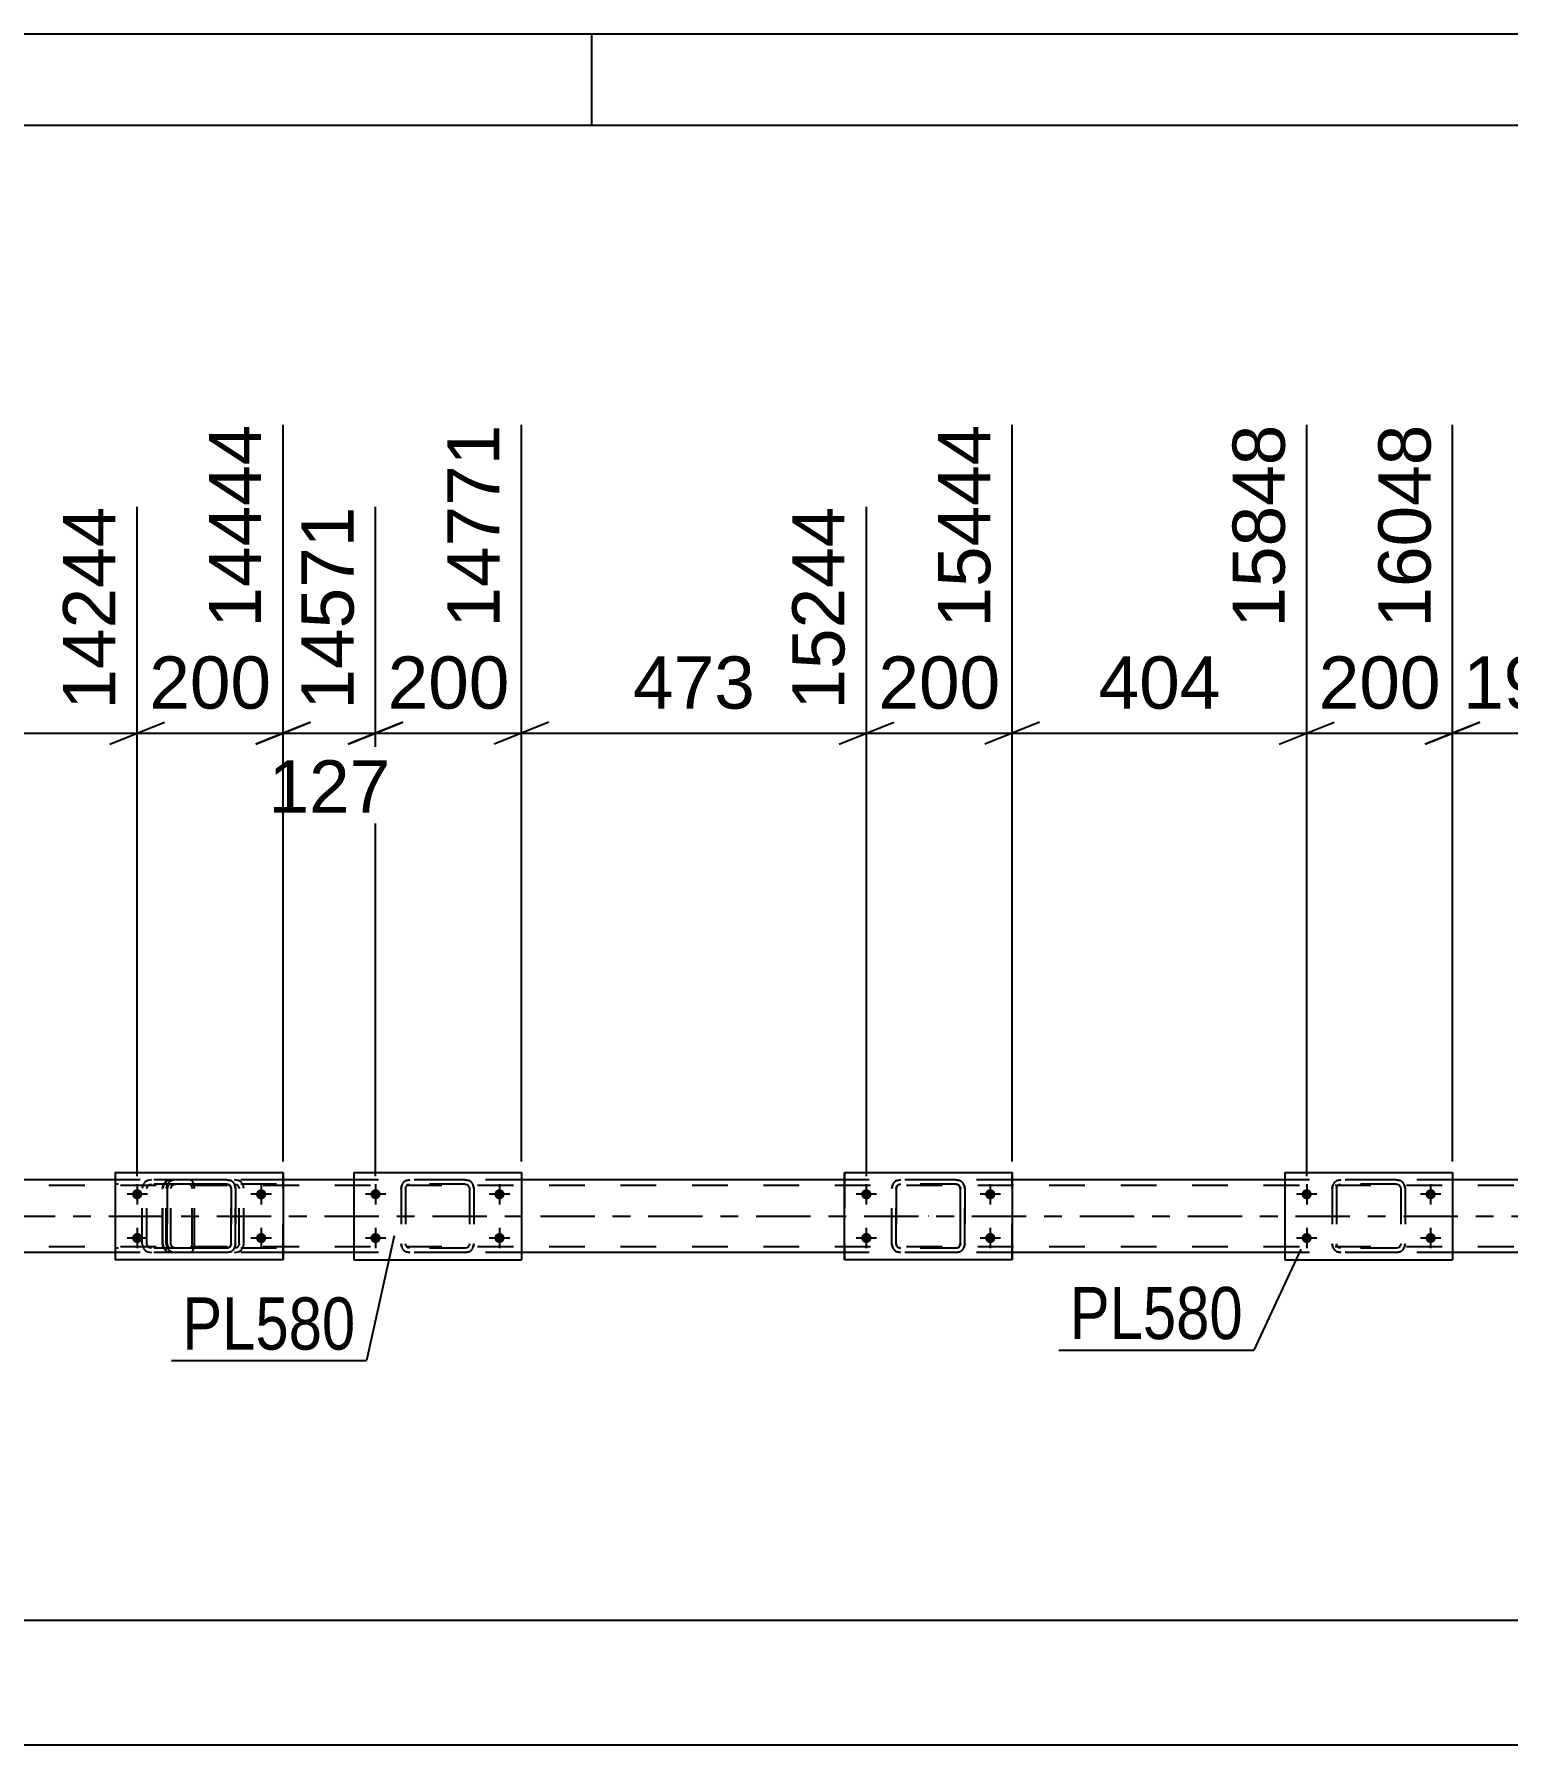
# Model space of a CAD drawing. Header units: millimetres. Extents: x -36 to 805, y -409 to 185.
# Drawn here: x 564.6 to 645.4, y 91.5 to 185.3 of the extents above; entities that cross this region are included whole.
import ezdxf

# ---------------------------------------------------------------- set-up
doc = ezdxf.new("R2010")
doc.units = ezdxf.units.MM
doc.linetypes.add('DXK_LINE_DOT2', pattern=[3.9198, 1.9599, -1.9599])
doc.linetypes.add('DXK_LINE_DOT3', pattern=[5.9187, 2.979, -0.9799, 0.9799, -0.9799])
doc.styles.add('Arial', font='ARIAL.TTF', dxfattribs={"height": 0.2})
doc.styles.add('Arial Narrow', font='ARIALN.TTF', dxfattribs={"height": 0.2})

# ---------------------------------------------------------------- blocks, each defined once
blk = doc.blocks.new('Unknown-203724355-1135')
at = {"color": 5, "linetype": 'Continuous'}
for p, q in [((805.141, 185.3), (-35.859, 185.3)), ((595.141, 180.3), (595.141, 185.3)), ((800.141, 180.3), (-30.859, 180.3))]:
    blk.add_line(p, q, dxfattribs=at)
blk = doc.blocks.new('Part-203724355-2548 - 2525')
at = {"color": 7, "linetype": 'DXK_LINE_DOT2'}
for p, q in [((611.602, 121.975), (611.638, 122.159)), ((611.643, 122.159), (611.606, 121.975)), ((611.86, 122.067), (611.842, 121.975)), ((611.846, 121.975), (611.864, 122.067)), ((611.912, 122.145), (611.86, 122.067)), ((611.864, 122.067), (611.916, 122.145)), ((611.898, 122.418), (612.082, 122.455)), ((611.898, 122.418), (611.903, 122.418)), ((612.086, 122.455), (611.903, 122.418)), ((611.99, 122.197), (611.912, 122.145)), ((611.916, 122.145), (611.994, 122.197)), ((612.082, 122.215), (611.99, 122.197)), ((611.994, 122.197), (612.086, 122.215)), ((615.126, 122.455), (612.082, 122.455)), ((615.126, 122.215), (612.082, 122.215)), ((615.122, 122.455), (615.305, 122.418)), ((615.213, 122.197), (615.122, 122.215)), ((615.31, 122.418), (615.126, 122.455)), ((615.126, 122.215), (615.218, 122.197)), ((615.213, 122.197), (615.218, 122.197)), ((615.291, 122.145), (615.213, 122.197)), ((615.218, 122.197), (615.296, 122.145)), ((615.343, 122.067), (615.291, 122.145)), ((615.296, 122.145), (615.348, 122.067)), ((615.362, 121.975), (615.343, 122.067)), ((615.348, 122.067), (615.366, 121.975)), ((615.565, 122.159), (615.602, 121.975)), ((615.606, 121.975), (615.57, 122.159)), ((611.602, 121.975), (611.606, 121.975)), ((611.602, 118.935), (611.602, 121.975)), ((611.606, 118.935), (611.606, 121.975)), ((611.846, 121.975), (611.842, 121.975)), ((611.842, 121.975), (611.842, 118.935)), ((611.846, 118.935), (611.846, 121.975)), ((615.366, 121.975), (615.362, 121.975)), ((615.362, 121.975), (615.362, 118.935)), ((615.366, 118.935), (615.366, 121.975)), ((615.606, 121.975), (615.602, 121.975)), ((615.602, 121.975), (615.602, 118.935)), ((615.606, 118.935), (615.606, 121.975)), ((611.606, 118.935), (611.602, 118.935)), ((611.638, 118.751), (611.602, 118.935)), ((611.606, 118.935), (611.643, 118.751)), ((611.842, 118.935), (611.846, 118.935)), ((611.842, 118.935), (611.86, 118.843)), ((611.864, 118.843), (611.846, 118.935)), ((611.86, 118.843), (611.912, 118.765)), ((611.916, 118.765), (611.864, 118.843)), ((611.898, 118.491), (611.903, 118.491)), ((612.082, 118.455), (611.898, 118.491)), ((611.903, 118.491), (612.086, 118.455)), ((611.912, 118.765), (611.99, 118.713)), ((611.994, 118.713), (611.916, 118.765)), ((611.99, 118.713), (612.082, 118.695)), ((612.086, 118.695), (611.994, 118.713)), ((615.126, 118.695), (612.082, 118.695)), ((615.126, 118.455), (612.082, 118.455)), ((615.122, 118.695), (615.213, 118.713)), ((615.305, 118.491), (615.122, 118.455)), ((615.218, 118.713), (615.126, 118.695)), ((615.126, 118.455), (615.31, 118.491)), ((615.213, 118.713), (615.291, 118.765)), ((615.213, 118.713), (615.218, 118.713)), ((615.296, 118.765), (615.218, 118.713)), ((615.291, 118.765), (615.343, 118.843)), ((615.348, 118.843), (615.296, 118.765)), ((615.343, 118.843), (615.362, 118.935)), ((615.366, 118.935), (615.348, 118.843)), ((615.362, 118.935), (615.366, 118.935)), ((615.602, 118.935), (615.565, 118.751)), ((615.57, 118.751), (615.606, 118.935)), ((615.602, 118.935), (615.606, 118.935))]:
    blk.add_line(p, q, dxfattribs=at)
at = {"color": 7, "linetype": 'DXK_LINE_DOT3'}
blk.add_line((613.609, 120.455), (613.598, 120.455), dxfattribs=at)
at = {"color": 7, "linetype": 'DXK_LINE_DOT2'}
for centre, start, end in [((612.082, 121.975), 112.5, 157.5), ((612.086, 121.975), 112.5, 157.5), ((615.122, 121.975), 22.5, 67.5), ((615.126, 121.975), 22.5, 67.5), ((612.082, 118.935), 202.5, 247.5), ((612.086, 118.935), 202.5, 247.5), ((615.122, 118.935), 292.5, 337.5), ((615.126, 118.935), 292.5, 337.5)]:
    blk.add_arc(centre, 0.48, start, end, dxfattribs=at)
blk = doc.blocks.new('Part-203724355-2545 - 2525')
at = {"color": 7, "linetype": 'DXK_LINE_DOT2'}
for p, q in [((571.602, 121.975), (571.638, 122.159)), ((571.643, 122.159), (571.606, 121.975)), ((571.86, 122.067), (571.842, 121.975)), ((571.846, 121.975), (571.865, 122.067)), ((571.912, 122.145), (571.86, 122.067)), ((571.865, 122.067), (571.917, 122.145)), ((571.898, 122.418), (572.082, 122.455)), ((571.898, 122.418), (571.903, 122.418)), ((572.086, 122.455), (571.903, 122.418)), ((571.99, 122.197), (571.912, 122.145)), ((571.917, 122.145), (571.995, 122.197)), ((572.082, 122.215), (571.99, 122.197)), ((571.995, 122.197), (572.086, 122.215)), ((575.126, 122.455), (572.082, 122.455)), ((575.126, 122.215), (572.082, 122.215)), ((575.122, 122.455), (575.305, 122.418)), ((575.214, 122.197), (575.122, 122.215)), ((575.31, 122.418), (575.126, 122.455)), ((575.126, 122.215), (575.218, 122.197)), ((575.214, 122.197), (575.218, 122.197)), ((575.291, 122.145), (575.214, 122.197)), ((575.218, 122.197), (575.296, 122.145)), ((575.343, 122.067), (575.291, 122.145)), ((575.296, 122.145), (575.348, 122.067)), ((575.362, 121.975), (575.343, 122.067)), ((575.348, 122.067), (575.366, 121.975)), ((575.565, 122.159), (575.602, 121.975)), ((575.606, 121.975), (575.57, 122.159)), ((571.602, 121.975), (571.606, 121.975)), ((571.602, 118.935), (571.602, 121.975)), ((571.606, 118.935), (571.606, 121.975)), ((571.846, 121.975), (571.842, 121.975)), ((571.842, 121.975), (571.842, 118.935)), ((571.846, 118.935), (571.846, 121.975)), ((575.366, 121.975), (575.362, 121.975)), ((575.362, 121.975), (575.362, 118.935)), ((575.366, 118.935), (575.366, 121.975)), ((575.606, 121.975), (575.602, 121.975)), ((575.602, 121.975), (575.602, 118.935)), ((575.606, 118.935), (575.606, 121.975)), ((571.606, 118.935), (571.602, 118.935)), ((571.638, 118.751), (571.602, 118.935)), ((571.606, 118.935), (571.643, 118.751)), ((571.842, 118.935), (571.846, 118.935)), ((571.842, 118.935), (571.86, 118.843)), ((571.865, 118.843), (571.846, 118.935)), ((571.86, 118.843), (571.912, 118.765)), ((571.917, 118.765), (571.865, 118.843)), ((571.898, 118.491), (571.903, 118.491)), ((572.082, 118.455), (571.898, 118.491)), ((571.903, 118.491), (572.086, 118.455)), ((571.912, 118.765), (571.99, 118.713)), ((571.995, 118.713), (571.917, 118.765)), ((571.99, 118.713), (572.082, 118.695)), ((572.086, 118.695), (571.995, 118.713)), ((575.126, 118.695), (572.082, 118.695)), ((575.126, 118.455), (572.082, 118.455)), ((575.122, 118.695), (575.214, 118.713)), ((575.305, 118.491), (575.122, 118.455)), ((575.218, 118.713), (575.126, 118.695)), ((575.126, 118.455), (575.31, 118.491)), ((575.214, 118.713), (575.291, 118.765)), ((575.214, 118.713), (575.218, 118.713)), ((575.296, 118.765), (575.218, 118.713)), ((575.291, 118.765), (575.343, 118.843)), ((575.348, 118.843), (575.296, 118.765)), ((575.343, 118.843), (575.362, 118.935)), ((575.366, 118.935), (575.348, 118.843)), ((575.362, 118.935), (575.366, 118.935)), ((575.602, 118.935), (575.565, 118.751)), ((575.57, 118.751), (575.606, 118.935)), ((575.602, 118.935), (575.606, 118.935))]:
    blk.add_line(p, q, dxfattribs=at)
at = {"color": 7, "linetype": 'DXK_LINE_DOT3'}
blk.add_line((573.61, 120.455), (573.599, 120.455), dxfattribs=at)
at = {"color": 7, "linetype": 'DXK_LINE_DOT2'}
for centre, start, end in [((572.082, 121.975), 112.5, 157.5), ((572.086, 121.975), 112.5, 157.5), ((575.122, 121.975), 22.5, 67.5), ((575.126, 121.975), 22.5, 67.5), ((572.082, 118.935), 202.5, 247.5), ((572.086, 118.935), 202.5, 247.5), ((575.122, 118.935), 292.5, 337.5), ((575.126, 118.935), 292.5, 337.5)]:
    blk.add_arc(centre, 0.48, start, end, dxfattribs=at)
blk = doc.blocks.new('Part-203724355-2820 - 2525')
at = {"color": 7, "linetype": 'DXK_LINE_DOT2'}
for p, q in [((584.682, 121.975), (584.719, 122.159)), ((584.719, 122.159), (584.682, 121.975)), ((584.922, 121.975), (584.941, 122.067)), ((584.941, 122.067), (584.993, 122.145)), ((584.979, 122.418), (585.162, 122.455)), ((585.162, 122.455), (584.979, 122.418)), ((584.993, 122.145), (585.071, 122.197)), ((585.071, 122.197), (585.162, 122.215)), ((588.202, 122.455), (585.162, 122.455)), ((588.202, 122.215), (585.162, 122.215)), ((588.202, 122.455), (588.386, 122.418)), ((588.386, 122.418), (588.202, 122.455)), ((588.202, 122.215), (588.294, 122.197)), ((588.294, 122.197), (588.372, 122.145)), ((588.372, 122.145), (588.424, 122.067)), ((588.424, 122.067), (588.442, 121.975)), ((588.646, 122.159), (588.682, 121.975)), ((588.682, 121.975), (588.646, 122.159)), ((584.682, 121.975), (584.682, 118.935)), ((584.922, 121.975), (584.922, 118.935)), ((588.442, 121.975), (588.442, 118.935)), ((588.682, 121.975), (588.682, 118.935)), ((584.719, 118.751), (584.682, 118.935)), ((584.682, 118.935), (584.719, 118.751)), ((584.941, 118.843), (584.922, 118.935)), ((584.993, 118.765), (584.941, 118.843)), ((585.162, 118.455), (584.979, 118.491)), ((584.979, 118.491), (585.162, 118.455)), ((585.071, 118.713), (584.993, 118.765)), ((585.162, 118.695), (585.071, 118.713)), ((588.202, 118.695), (585.162, 118.695)), ((588.202, 118.455), (585.162, 118.455)), ((588.294, 118.713), (588.202, 118.695)), ((588.386, 118.491), (588.202, 118.455)), ((588.202, 118.455), (588.386, 118.491)), ((588.372, 118.765), (588.294, 118.713)), ((588.424, 118.843), (588.372, 118.765)), ((588.442, 118.935), (588.424, 118.843)), ((588.682, 118.935), (588.646, 118.751)), ((588.646, 118.751), (588.682, 118.935))]:
    blk.add_line(p, q, dxfattribs=at)
at = {"color": 7, "linetype": 'DXK_LINE_DOT3'}
blk.add_line((586.682, 120.455), (586.682, 120.455), dxfattribs=at)
at = {"color": 7, "linetype": 'DXK_LINE_DOT2'}
for centre, start, end in [((585.162, 121.975), 112.5, 157.5), ((585.162, 121.975), 112.5, 157.5), ((588.202, 121.975), 22.5, 67.5), ((588.202, 121.975), 22.5, 67.5), ((585.162, 118.935), 202.5, 247.5), ((585.162, 118.935), 202.5, 247.5), ((588.202, 118.935), 292.5, 337.5), ((588.202, 118.935), 292.5, 337.5)]:
    blk.add_arc(centre, 0.48, start, end, dxfattribs=at)
blk = doc.blocks.new('Part-203724355-2633 - 2525')
at = {"color": 7, "linetype": 'DXK_LINE_DOT2'}
for p, q in [((573.078, 122.455), (569.013, 122.455)), ((573.078, 122.215), (569.013, 122.215)), ((570.522, 122.159), (570.484, 121.975)), ((570.735, 121.975), (570.754, 122.067)), ((570.754, 122.067), (570.809, 122.145)), ((570.986, 122.455), (570.794, 122.418)), ((570.809, 122.145), (570.89, 122.197)), ((570.89, 122.197), (570.986, 122.215)), ((571.801, 122.215), (571.801, 122.455)), ((573.181, 122.418), (573.078, 122.455)), ((573.078, 122.215), (573.129, 122.197)), ((573.129, 122.197), (573.173, 122.145)), ((573.173, 122.145), (573.203, 122.067)), ((573.269, 122.314), (573.181, 122.418)), ((573.203, 122.067), (573.213, 121.975)), ((573.328, 122.159), (573.269, 122.314)), ((573.348, 121.975), (573.328, 122.159)), ((570.484, 118.935), (570.484, 121.975)), ((570.735, 118.935), (570.735, 121.975)), ((573.213, 118.935), (573.213, 121.975)), ((573.348, 118.935), (573.348, 121.975)), ((573.078, 118.695), (569.013, 118.695)), ((573.078, 118.455), (569.013, 118.455)), ((570.484, 118.935), (570.522, 118.751)), ((570.754, 118.843), (570.735, 118.935)), ((570.809, 118.765), (570.754, 118.843)), ((570.794, 118.491), (570.986, 118.455)), ((570.89, 118.713), (570.809, 118.765)), ((570.986, 118.695), (570.89, 118.713)), ((571.801, 118.455), (571.801, 118.695)), ((573.129, 118.713), (573.078, 118.695)), ((573.078, 118.455), (573.181, 118.491)), ((573.173, 118.765), (573.129, 118.713)), ((573.203, 118.843), (573.173, 118.765)), ((573.181, 118.491), (573.269, 118.595)), ((573.213, 118.935), (573.203, 118.843)), ((573.269, 118.595), (573.328, 118.751)), ((573.328, 118.751), (573.348, 118.935))]:
    blk.add_line(p, q, dxfattribs=at)
for centre, start, end in [((570.972, 121.96), 111.1941, 156.15059), ((570.972, 118.95), 203.84941, 248.8059)]:
    blk.add_arc(centre, 0.492, start, end, dxfattribs=at)
blk = doc.blocks.new('Part-203724355-2652 - 2525')
at = {"color": 7, "linetype": 'DXK_LINE_DOT2'}
for p, q in [((716.277, 122.135), (0.456, 122.135)), ((578.207, 122.455), (569.007, 122.455)), ((591.282, 122.455), (582.082, 122.455)), ((618.206, 122.455), (609.006, 122.455)), ((642.363, 122.455), (633.163, 122.455)), ((716.277, 118.775), (0.456, 118.775)), ((578.207, 118.455), (569.007, 118.455)), ((591.282, 118.455), (582.082, 118.455)), ((618.206, 118.455), (609.006, 118.455)), ((642.363, 118.455), (633.163, 118.455))]:
    blk.add_line(p, q, dxfattribs=at)
at = {"color": 2, "linetype": 'Continuous'}
for p, q in [((569.007, 122.455), (538.202, 122.455)), ((582.082, 122.455), (578.207, 122.455)), ((609.006, 122.455), (591.282, 122.455)), ((633.163, 122.455), (618.206, 122.455)), ((649.005, 122.455), (642.363, 122.455)), ((569.007, 118.455), (538.122, 118.455)), ((582.082, 118.455), (578.207, 118.455)), ((609.006, 118.455), (591.282, 118.455)), ((633.163, 118.455), (618.206, 118.455)), ((649.005, 118.455), (642.363, 118.455))]:
    blk.add_line(p, q, dxfattribs=at)
at = {"color": 7, "linetype": 'DXK_LINE_DOT3'}
blk.add_line((0.456, 120.455), (716.277, 120.455), dxfattribs=at)
blk = doc.blocks.new('Part-203724355-2739 - 2525')
at = {"color": 7, "linetype": 'DXK_LINE_DOT2'}
for p, q in [((571.84, 122.159), (571.801, 121.975)), ((572.057, 121.975), (572.076, 122.067)), ((572.076, 122.067), (572.132, 122.145)), ((572.312, 122.455), (572.117, 122.418)), ((572.132, 122.145), (572.214, 122.197)), ((572.214, 122.197), (572.312, 122.215)), ((577.851, 122.455), (572.312, 122.455)), ((577.851, 122.215), (572.312, 122.215)), ((575.743, 122.418), (575.547, 122.455)), ((575.547, 122.215), (575.645, 122.197)), ((575.645, 122.197), (575.728, 122.145)), ((575.728, 122.145), (575.783, 122.067)), ((575.783, 122.067), (575.803, 121.975)), ((576.058, 121.975), (576.019, 122.159)), ((571.801, 118.935), (571.801, 121.975)), ((572.057, 118.935), (572.057, 121.975)), ((575.803, 118.935), (575.803, 121.975)), ((576.058, 118.935), (576.058, 121.975)), ((571.801, 118.935), (571.84, 118.751)), ((572.076, 118.843), (572.057, 118.935)), ((572.132, 118.765), (572.076, 118.843)), ((572.117, 118.491), (572.312, 118.455)), ((572.214, 118.713), (572.132, 118.765)), ((572.312, 118.695), (572.214, 118.713)), ((577.851, 118.695), (572.312, 118.695)), ((577.851, 118.455), (572.312, 118.455)), ((575.645, 118.713), (575.547, 118.695)), ((575.547, 118.455), (575.743, 118.491)), ((575.728, 118.765), (575.645, 118.713)), ((575.783, 118.843), (575.728, 118.765)), ((575.803, 118.935), (575.783, 118.843)), ((576.019, 118.751), (576.058, 118.935))]:
    blk.add_line(p, q, dxfattribs=at)
for centre, start, end in [((572.293, 121.954), 110.75832, 155.68004), ((575.567, 121.954), 24.31996, 69.24168), ((572.293, 118.956), 204.31996, 249.24168), ((575.567, 118.956), 290.75832, 335.68004)]:
    blk.add_arc(centre, 0.496, start, end, dxfattribs=at)
blk = doc.blocks.new('Part-203724355-2825 - 2525')
at = {"color": 2, "linetype": 'Continuous'}
for p, q in [((582.082, 122.855), (582.082, 118.055)), ((582.082, 122.855), (591.282, 122.855)), ((591.282, 122.855), (591.282, 118.055)), ((582.082, 118.055), (591.282, 118.055))]:
    blk.add_line(p, q, dxfattribs=at)
blk = doc.blocks.new('Part-203724355-2826 - 2525')
at = {"color": 7, "linetype": 'DXK_LINE_DOT2'}
for p, q in [((635.763, 121.975), (635.799, 122.159)), ((635.799, 122.159), (635.763, 121.975)), ((636.003, 121.975), (636.021, 122.067)), ((636.021, 122.067), (636.073, 122.145)), ((636.059, 122.418), (636.243, 122.455)), ((636.243, 122.455), (636.059, 122.418)), ((636.073, 122.145), (636.151, 122.197)), ((636.151, 122.197), (636.243, 122.215)), ((639.283, 122.455), (636.243, 122.455)), ((639.283, 122.215), (636.243, 122.215)), ((639.283, 122.455), (639.467, 122.418)), ((639.467, 122.418), (639.283, 122.455)), ((639.283, 122.215), (639.375, 122.197)), ((639.375, 122.197), (639.453, 122.145)), ((639.453, 122.145), (639.505, 122.067)), ((639.505, 122.067), (639.523, 121.975)), ((639.726, 122.159), (639.763, 121.975)), ((639.763, 121.975), (639.726, 122.159)), ((635.763, 121.975), (635.763, 118.935)), ((636.003, 121.975), (636.003, 118.935)), ((639.523, 121.975), (639.523, 118.935)), ((639.763, 121.975), (639.763, 118.935)), ((635.799, 118.751), (635.763, 118.935)), ((635.763, 118.935), (635.799, 118.751)), ((636.021, 118.843), (636.003, 118.935)), ((636.073, 118.765), (636.021, 118.843)), ((636.243, 118.455), (636.059, 118.491)), ((636.059, 118.491), (636.243, 118.455)), ((636.151, 118.713), (636.073, 118.765)), ((636.243, 118.695), (636.151, 118.713)), ((639.283, 118.695), (636.243, 118.695)), ((639.283, 118.455), (636.243, 118.455)), ((639.375, 118.713), (639.283, 118.695)), ((639.467, 118.491), (639.283, 118.455)), ((639.283, 118.455), (639.467, 118.491)), ((639.453, 118.765), (639.375, 118.713)), ((639.505, 118.843), (639.453, 118.765)), ((639.523, 118.935), (639.505, 118.843)), ((639.763, 118.935), (639.726, 118.751)), ((639.726, 118.751), (639.763, 118.935))]:
    blk.add_line(p, q, dxfattribs=at)
at = {"color": 7, "linetype": 'DXK_LINE_DOT3'}
blk.add_line((637.763, 120.455), (637.763, 120.455), dxfattribs=at)
at = {"color": 7, "linetype": 'DXK_LINE_DOT2'}
for centre, start, end in [((636.243, 121.975), 112.5, 157.5), ((636.243, 121.975), 112.5, 157.5), ((639.283, 121.975), 22.5, 67.5), ((639.283, 121.975), 22.5, 67.5), ((636.243, 118.935), 202.5, 247.5), ((636.243, 118.935), 202.5, 247.5), ((639.283, 118.935), 292.5, 337.5), ((639.283, 118.935), 292.5, 337.5)]:
    blk.add_arc(centre, 0.48, start, end, dxfattribs=at)
blk = doc.blocks.new('Part-203724355-2831 - 2525')
at = {"color": 2, "linetype": 'Continuous'}
for p, q in [((633.163, 122.855), (633.163, 118.055)), ((633.163, 122.855), (642.363, 122.855)), ((642.363, 122.855), (642.363, 118.055)), ((633.163, 118.055), (642.363, 118.055))]:
    blk.add_line(p, q, dxfattribs=at)
blk = doc.blocks.new('Bolt-203724355-2857 - 2525')
at = {"linetype": 'Continuous'}
for points in [[(569.927, 121.655), (569.933, 121.713), (569.951, 121.769), (569.98, 121.819), (570.019, 121.863), (570.067, 121.897), (570.12, 121.921), (570.177, 121.933), (570.236, 121.933), (570.293, 121.921), (570.347, 121.897), (570.394, 121.863), (570.433, 121.819), (570.462, 121.769), (570.48, 121.713), (570.487, 121.655), (570.48, 121.597), (570.462, 121.541), (570.433, 121.49), (570.394, 121.447), (570.347, 121.412), (570.293, 121.389), (570.236, 121.376), (570.177, 121.376), (570.12, 121.389), (570.067, 121.412), (570.019, 121.447), (569.98, 121.49), (569.951, 121.541), (569.933, 121.597)], [(576.727, 121.655), (576.733, 121.713), (576.751, 121.769), (576.78, 121.819), (576.819, 121.863), (576.867, 121.897), (576.92, 121.921), (576.977, 121.933), (577.036, 121.933), (577.093, 121.921), (577.147, 121.897), (577.194, 121.863), (577.233, 121.819), (577.262, 121.769), (577.28, 121.713), (577.287, 121.655), (577.28, 121.597), (577.262, 121.541), (577.233, 121.49), (577.194, 121.447), (577.147, 121.412), (577.093, 121.389), (577.036, 121.376), (576.977, 121.376), (576.92, 121.389), (576.867, 121.412), (576.819, 121.447), (576.78, 121.49), (576.751, 121.541), (576.733, 121.597)], [(569.927, 119.255), (569.933, 119.313), (569.951, 119.369), (569.98, 119.419), (570.019, 119.463), (570.067, 119.497), (570.12, 119.521), (570.177, 119.533), (570.236, 119.533), (570.293, 119.521), (570.347, 119.497), (570.394, 119.463), (570.433, 119.419), (570.462, 119.369), (570.48, 119.313), (570.487, 119.255), (570.48, 119.197), (570.462, 119.141), (570.433, 119.09), (570.394, 119.047), (570.347, 119.012), (570.293, 118.989), (570.236, 118.976), (570.177, 118.976), (570.12, 118.989), (570.067, 119.012), (570.019, 119.047), (569.98, 119.09), (569.951, 119.141), (569.933, 119.197)], [(576.727, 119.255), (576.733, 119.313), (576.751, 119.369), (576.78, 119.419), (576.819, 119.463), (576.867, 119.497), (576.92, 119.521), (576.977, 119.533), (577.036, 119.533), (577.093, 119.521), (577.147, 119.497), (577.194, 119.463), (577.233, 119.419), (577.262, 119.369), (577.28, 119.313), (577.287, 119.255), (577.28, 119.197), (577.262, 119.141), (577.233, 119.09), (577.194, 119.047), (577.147, 119.012), (577.093, 118.989), (577.036, 118.976), (576.977, 118.976), (576.92, 118.989), (576.867, 119.012), (576.819, 119.047), (576.78, 119.09), (576.751, 119.141), (576.733, 119.197)]]:
    blk.add_hatch(color=1, dxfattribs=at).paths.add_polyline_path(points)
at = {"color": 1, "linetype": 'Continuous'}
for p, q in [((570.207, 122.215), (570.207, 121.095)), ((577.007, 122.215), (577.007, 121.095)), ((570.767, 121.655), (569.647, 121.655)), ((577.567, 121.655), (576.447, 121.655)), ((570.767, 119.255), (569.647, 119.255)), ((570.207, 119.815), (570.207, 118.695)), ((577.567, 119.255), (576.447, 119.255)), ((577.007, 119.815), (577.007, 118.695))]:
    blk.add_line(p, q, dxfattribs=at)
blk = doc.blocks.new('Bolt-203724355-2858 - 2525')
at = {"linetype": 'Continuous'}
for points in [[(583.282, 121.375, -1), (583.282, 121.935, -1)], [(590.082, 121.375, -1), (590.082, 121.935, -1)], [(583.282, 118.975, -1), (583.282, 119.535, -1)], [(590.082, 118.975, -1), (590.082, 119.535, -1)]]:
    blk.add_hatch(color=1, dxfattribs=at).paths.add_polyline_path(points)
at = {"color": 1, "linetype": 'Continuous'}
for p, q in [((583.282, 122.215), (583.282, 121.095)), ((590.082, 122.215), (590.082, 121.095)), ((583.842, 121.655), (582.722, 121.655)), ((590.642, 121.655), (589.522, 121.655)), ((583.842, 119.255), (582.722, 119.255)), ((583.282, 119.815), (583.282, 118.695)), ((590.642, 119.255), (589.522, 119.255)), ((590.082, 119.815), (590.082, 118.695))]:
    blk.add_line(p, q, dxfattribs=at)
blk = doc.blocks.new('Bolt-203724355-2859 - 2525')
at = {"linetype": 'Continuous'}
for points in [[(609.926, 121.655), (609.932, 121.713), (609.951, 121.769), (609.98, 121.819), (610.019, 121.863), (610.066, 121.897), (610.12, 121.921), (610.177, 121.933), (610.236, 121.933), (610.293, 121.921), (610.346, 121.897), (610.394, 121.863), (610.433, 121.819), (610.462, 121.769), (610.48, 121.713), (610.486, 121.655), (610.48, 121.597), (610.462, 121.541), (610.433, 121.49), (610.394, 121.447), (610.346, 121.412), (610.293, 121.389), (610.236, 121.376), (610.177, 121.376), (610.12, 121.389), (610.066, 121.412), (610.019, 121.447), (609.98, 121.49), (609.951, 121.541), (609.932, 121.597)], [(616.726, 121.655), (616.732, 121.713), (616.751, 121.769), (616.78, 121.819), (616.819, 121.863), (616.866, 121.897), (616.92, 121.921), (616.977, 121.933), (617.036, 121.933), (617.093, 121.921), (617.146, 121.897), (617.194, 121.863), (617.233, 121.819), (617.262, 121.769), (617.28, 121.713), (617.286, 121.655), (617.28, 121.597), (617.262, 121.541), (617.233, 121.49), (617.194, 121.447), (617.146, 121.412), (617.093, 121.389), (617.036, 121.376), (616.977, 121.376), (616.92, 121.389), (616.866, 121.412), (616.819, 121.447), (616.78, 121.49), (616.751, 121.541), (616.732, 121.597)], [(609.926, 119.255), (609.932, 119.313), (609.951, 119.369), (609.98, 119.419), (610.019, 119.463), (610.066, 119.497), (610.12, 119.521), (610.177, 119.533), (610.236, 119.533), (610.293, 119.521), (610.346, 119.497), (610.394, 119.463), (610.433, 119.419), (610.462, 119.369), (610.48, 119.313), (610.486, 119.255), (610.48, 119.197), (610.462, 119.141), (610.433, 119.09), (610.394, 119.047), (610.346, 119.012), (610.293, 118.989), (610.236, 118.976), (610.177, 118.976), (610.12, 118.989), (610.066, 119.012), (610.019, 119.047), (609.98, 119.09), (609.951, 119.141), (609.932, 119.197)], [(616.726, 119.255), (616.732, 119.313), (616.751, 119.369), (616.78, 119.419), (616.819, 119.463), (616.866, 119.497), (616.92, 119.521), (616.977, 119.533), (617.036, 119.533), (617.093, 119.521), (617.146, 119.497), (617.194, 119.463), (617.233, 119.419), (617.262, 119.369), (617.28, 119.313), (617.286, 119.255), (617.28, 119.197), (617.262, 119.141), (617.233, 119.09), (617.194, 119.047), (617.146, 119.012), (617.093, 118.989), (617.036, 118.976), (616.977, 118.976), (616.92, 118.989), (616.866, 119.012), (616.819, 119.047), (616.78, 119.09), (616.751, 119.141), (616.732, 119.197)]]:
    blk.add_hatch(color=1, dxfattribs=at).paths.add_polyline_path(points)
at = {"color": 1, "linetype": 'Continuous'}
for p, q in [((610.206, 122.215), (610.206, 121.095)), ((617.006, 122.215), (617.006, 121.095)), ((610.766, 121.655), (609.646, 121.655)), ((617.566, 121.655), (616.446, 121.655)), ((610.766, 119.255), (609.646, 119.255)), ((610.206, 119.815), (610.206, 118.695)), ((617.566, 119.255), (616.446, 119.255)), ((617.006, 119.815), (617.006, 118.695))]:
    blk.add_line(p, q, dxfattribs=at)
blk = doc.blocks.new('Bolt-203724355-2860 - 2525')
at = {"linetype": 'Continuous'}
for points in [[(634.363, 121.375, -1), (634.363, 121.935, -1)], [(641.163, 121.375, -1), (641.163, 121.935, -1)], [(634.363, 118.975, -1), (634.363, 119.535, -1)], [(641.163, 118.975, -1), (641.163, 119.535, -1)]]:
    blk.add_hatch(color=1, dxfattribs=at).paths.add_polyline_path(points)
at = {"color": 1, "linetype": 'Continuous'}
for p, q in [((634.363, 122.215), (634.363, 121.095)), ((641.163, 122.215), (641.163, 121.095)), ((634.923, 121.655), (633.803, 121.655)), ((641.723, 121.655), (640.603, 121.655)), ((634.923, 119.255), (633.803, 119.255)), ((634.363, 119.815), (634.363, 118.695)), ((641.723, 119.255), (640.603, 119.255)), ((641.163, 119.815), (641.163, 118.695))]:
    blk.add_line(p, q, dxfattribs=at)
blk = doc.blocks.new('Part-203724355-2892 - 2525')
at = {"color": 2, "linetype": 'Continuous'}
for p, q in [((569.007, 122.855), (569.006, 122.855)), ((569.007, 118.055), (569.007, 122.855)), ((569.007, 122.855), (578.207, 122.855)), ((578.207, 122.855), (578.207, 118.055)), ((569.006, 118.055), (569.007, 118.055)), ((578.207, 118.055), (569.007, 118.055))]:
    blk.add_line(p, q, dxfattribs=at)
at = {"color": 7, "linetype": 'DXK_LINE_DOT2'}
for p, q in [((569.006, 122.855), (569.006, 118.055)), ((569.007, 122.855), (569.006, 122.855)), ((578.206, 118.055), (578.206, 122.855)), ((569.007, 118.055), (569.006, 118.055))]:
    blk.add_line(p, q, dxfattribs=at)
blk = doc.blocks.new('Part-203724355-2893 - 2525')
at = {"color": 2, "linetype": 'Continuous'}
for p, q in [((609.006, 118.055), (609.006, 122.855)), ((609.006, 122.855), (609.006, 122.855)), ((609.006, 122.855), (618.206, 122.855)), ((618.206, 122.855), (618.206, 118.055)), ((609.006, 118.055), (609.006, 118.055)), ((618.206, 118.055), (609.006, 118.055))]:
    blk.add_line(p, q, dxfattribs=at)
at = {"color": 7, "linetype": 'DXK_LINE_DOT2'}
for p, q in [((609.006, 122.855), (609.006, 118.055)), ((609.006, 122.855), (609.006, 122.855)), ((618.206, 118.055), (618.206, 122.855)), ((609.006, 118.055), (609.006, 118.055))]:
    blk.add_line(p, q, dxfattribs=at)
blk = doc.blocks.new('StraightDimension-203724355-35029 - 2525')
at = {"color": 7, "linetype": 'Continuous'}
for p, q in [((618.206, 123.455), (618.206, 163.865)), ((634.363, 122.655), (634.363, 163.865)), ((619.706, 147.547), (616.706, 146.347)), ((632.863, 146.347), (635.863, 147.547)), ((618.206, 146.947), (634.363, 146.947))]:
    blk.add_line(p, q, dxfattribs=at)
at = {"color": 0}
blk.add_wipeout([(630.22, 147.697), (630.22, 151.897), (622.349, 151.897), (622.349, 147.697)], dxfattribs=at)
at = {"color": 3, "style": 'Arial'}
blk.add_text('404', height=2.8652, dxfattribs=at).set_placement((622.949, 148.297))
at = {"color": 0, "linetype": 'Continuous'}
blk.add_wipeout([(633.763, 164.465), (629.563, 164.465), (629.563, 152.147), (633.763, 152.147)], dxfattribs=at)
at = {"color": 3, "linetype": 'Continuous', "style": 'Arial'}
blk.add_text('15848', height=2.8652, rotation=90.00021, dxfattribs=at).set_placement((633.163, 152.747))
blk = doc.blocks.new('StraightDimension-203724355-35030 - 2525')
at = {"color": 7, "linetype": 'Continuous'}
for p, q in [((618.206, 123.455), (618.206, 163.865)), ((610.207, 122.655), (610.207, 159.365)), ((608.707, 146.347), (611.707, 147.547)), ((619.706, 147.547), (616.706, 146.347)), ((610.207, 146.947), (618.206, 146.947))]:
    blk.add_line(p, q, dxfattribs=at)
at = {"color": 0}
blk.add_wipeout([(618.142, 147.697), (618.142, 151.897), (610.271, 151.897), (610.271, 147.697)], dxfattribs=at)
at = {"color": 3, "style": 'Arial'}
blk.add_text('200', height=2.8652, dxfattribs=at).set_placement((610.871, 148.297))
at = {"color": 0, "linetype": 'Continuous'}
blk.add_wipeout([(617.606, 164.465), (613.406, 164.465), (613.406, 152.147), (617.606, 152.147)], dxfattribs=at)
at = {"color": 3, "linetype": 'Continuous', "style": 'Arial'}
blk.add_text('15444', height=2.8652, rotation=90.00021, dxfattribs=at).set_placement((617.006, 152.747))
blk = doc.blocks.new('StraightDimension-203724355-3742 - 2525')
at = {"color": 7, "linetype": 'Continuous'}
blk.add_line((-0.184, 91.452), (716.917, 91.452), dxfattribs=at)
blk = doc.blocks.new('StraightDimension-203724355-35035 - 2525')
at = {"color": 7, "linetype": 'Continuous'}
for p, q in [((533.002, 126.7), (533.002, 163.865)), ((570.206, 122.655), (570.206, 159.365)), ((534.502, 147.547), (531.502, 146.347)), ((568.706, 146.347), (571.706, 147.547)), ((533.002, 146.947), (570.206, 146.947))]:
    blk.add_line(p, q, dxfattribs=at)
at = {"color": 0}
blk.add_wipeout([(555.539, 147.697), (555.539, 151.897), (547.669, 151.897), (547.669, 147.697)], dxfattribs=at)
at = {"color": 3, "style": 'Arial'}
blk.add_text('930', height=2.8652, dxfattribs=at).set_placement((548.269, 148.297))
at = {"color": 0, "linetype": 'Continuous'}
blk.add_wipeout([(569.606, 159.965), (565.406, 159.965), (565.406, 147.647), (569.606, 147.647)], dxfattribs=at)
at = {"color": 3, "linetype": 'Continuous', "style": 'Arial'}
blk.add_text('14244', height=2.8652, rotation=90.00021, dxfattribs=at).set_placement((569.006, 148.247))
blk = doc.blocks.new('StraightDimension-203724355-3039 - 2525')
at = {"color": 7, "linetype": 'Continuous'}
blk.add_line((0.456, 98.283), (716.277, 98.283), dxfattribs=at)
blk = doc.blocks.new('StraightDimension-203724355-35027 - 2525')
at = {"color": 7, "linetype": 'Continuous'}
for p, q in [((642.363, 123.455), (642.363, 163.865)), ((650.205, 122.655), (650.205, 163.865)), ((640.863, 146.347), (643.863, 147.547)), ((651.705, 147.547), (648.705, 146.347)), ((642.363, 146.947), (650.205, 146.947))]:
    blk.add_line(p, q, dxfattribs=at)
at = {"color": 0}
blk.add_wipeout([(650.22, 147.697), (650.22, 151.897), (642.349, 151.897), (642.349, 147.697)], dxfattribs=at)
at = {"color": 3, "style": 'Arial'}
blk.add_text('196', height=2.8652, dxfattribs=at).set_placement((642.949, 148.297))
at = {"color": 0, "linetype": 'Continuous'}
blk.add_wipeout([(649.605, 164.465), (645.405, 164.465), (645.405, 152.147), (649.605, 152.147)], dxfattribs=at)
at = {"color": 3, "linetype": 'Continuous', "style": 'Arial'}
blk.add_text('16244', height=2.8652, rotation=90.00021, dxfattribs=at).set_placement((649.005, 152.747))
blk = doc.blocks.new('StraightDimension-203724355-35028 - 2525')
at = {"color": 7, "linetype": 'Continuous'}
for p, q in [((634.363, 122.655), (634.363, 163.865)), ((642.363, 123.455), (642.363, 163.865)), ((632.863, 146.347), (635.863, 147.547)), ((643.863, 147.547), (640.863, 146.347)), ((634.363, 146.947), (642.363, 146.947))]:
    blk.add_line(p, q, dxfattribs=at)
at = {"color": 0}
blk.add_wipeout([(642.298, 147.697), (642.298, 151.897), (634.427, 151.897), (634.427, 147.697)], dxfattribs=at)
at = {"color": 3, "style": 'Arial'}
blk.add_text('200', height=2.8652, dxfattribs=at).set_placement((635.027, 148.297))
at = {"color": 0, "linetype": 'Continuous'}
blk.add_wipeout([(641.763, 164.465), (637.563, 164.465), (637.563, 152.147), (641.763, 152.147)], dxfattribs=at)
at = {"color": 3, "linetype": 'Continuous', "style": 'Arial'}
blk.add_text('16048', height=2.8652, rotation=90.00021, dxfattribs=at).set_placement((641.163, 152.747))
blk = doc.blocks.new('StraightDimension-203724355-35031 - 2525')
at = {"color": 7, "linetype": 'Continuous'}
for p, q in [((591.282, 123.455), (591.282, 163.865)), ((610.207, 122.655), (610.207, 159.365)), ((592.782, 147.547), (589.782, 146.347)), ((608.707, 146.347), (611.707, 147.547)), ((591.282, 146.947), (610.207, 146.947))]:
    blk.add_line(p, q, dxfattribs=at)
at = {"color": 0}
blk.add_wipeout([(604.68, 147.697), (604.68, 151.897), (596.809, 151.897), (596.809, 147.697)], dxfattribs=at)
at = {"color": 3, "style": 'Arial'}
blk.add_text('473', height=2.8652, dxfattribs=at).set_placement((597.409, 148.297))
at = {"color": 0, "linetype": 'Continuous'}
blk.add_wipeout([(609.607, 159.965), (605.407, 159.965), (605.407, 147.647), (609.607, 147.647)], dxfattribs=at)
at = {"color": 3, "linetype": 'Continuous', "style": 'Arial'}
blk.add_text('15244', height=2.8652, rotation=90.00021, dxfattribs=at).set_placement((609.007, 148.247))
blk = doc.blocks.new('StraightDimension-203724355-35032 - 2525')
at = {"color": 7, "linetype": 'Continuous'}
for p, q in [((591.282, 123.455), (591.282, 163.865)), ((583.282, 122.655), (583.282, 159.365)), ((581.782, 146.347), (584.782, 147.547)), ((592.782, 147.547), (589.782, 146.347)), ((583.282, 146.947), (591.282, 146.947))]:
    blk.add_line(p, q, dxfattribs=at)
at = {"color": 0}
blk.add_wipeout([(591.218, 147.697), (591.218, 151.897), (583.347, 151.897), (583.347, 147.697)], dxfattribs=at)
at = {"color": 3, "style": 'Arial'}
blk.add_text('200', height=2.8652, dxfattribs=at).set_placement((583.947, 148.297))
at = {"color": 0, "linetype": 'Continuous'}
blk.add_wipeout([(590.682, 164.465), (586.482, 164.465), (586.482, 152.147), (590.682, 152.147)], dxfattribs=at)
at = {"color": 3, "linetype": 'Continuous', "style": 'Arial'}
blk.add_text('14771', height=2.8652, rotation=90.00021, dxfattribs=at).set_placement((590.082, 152.747))
blk = doc.blocks.new('StraightDimension-203724355-35033 - 2525')
at = {"color": 7, "linetype": 'Continuous'}
for p, q in [((578.207, 123.455), (578.207, 163.865)), ((583.282, 122.655), (583.282, 159.365)), ((576.707, 146.347), (579.707, 147.547)), ((584.782, 147.547), (581.782, 146.347)), ((578.207, 146.947), (583.282, 146.947))]:
    blk.add_line(p, q, dxfattribs=at)
at = {"color": 0, "linetype": 'Continuous'}
blk.add_wipeout([(582.682, 159.965), (578.482, 159.965), (578.482, 147.647), (582.682, 147.647)], dxfattribs=at)
at = {"color": 0}
blk.add_wipeout([(584.68, 141.997), (584.68, 146.197), (576.809, 146.197), (576.809, 141.997)], dxfattribs=at)
at = {"color": 3, "linetype": 'Continuous', "style": 'Arial'}
blk.add_text('14571', height=2.8652, rotation=90.00021, dxfattribs=at).set_placement((582.082, 148.247))
at = {"color": 3, "style": 'Arial'}
blk.add_text('127', height=2.8652, dxfattribs=at).set_placement((577.409, 142.597))
blk = doc.blocks.new('StraightDimension-203724355-35034 - 2525')
at = {"color": 7, "linetype": 'Continuous'}
for p, q in [((578.207, 123.455), (578.207, 163.865)), ((570.206, 122.655), (570.206, 159.365)), ((568.706, 146.347), (571.706, 147.547)), ((579.707, 147.547), (576.707, 146.347)), ((570.206, 146.947), (578.207, 146.947))]:
    blk.add_line(p, q, dxfattribs=at)
at = {"color": 0}
blk.add_wipeout([(578.142, 147.697), (578.142, 151.897), (570.271, 151.897), (570.271, 147.697)], dxfattribs=at)
at = {"color": 3, "style": 'Arial'}
blk.add_text('200', height=2.8652, dxfattribs=at).set_placement((570.871, 148.297))
at = {"color": 0, "linetype": 'Continuous'}
blk.add_wipeout([(577.606, 164.465), (573.406, 164.465), (573.407, 152.147), (577.607, 152.147)], dxfattribs=at)
at = {"color": 3, "linetype": 'Continuous', "style": 'Arial'}
blk.add_text('14444', height=2.8652, rotation=90.00021, dxfattribs=at).set_placement((577.007, 152.747))
blk = doc.blocks.new('Mark-203724355-2821 - 2525')
at = {"color": 30, "linetype": 'Continuous'}
for p in [(584.303, 119.366), (572.082, 112.532)]:
    blk.add_line(p, (582.786, 112.532), dxfattribs=at)
at = {"color": 0}
blk.add_wipeout([(582.186, 113.132), (582.186, 116.132), (572.682, 116.132), (572.682, 113.132)], dxfattribs=at)
blk.add_wipeout([(582.186, 113.132), (582.186, 116.132), (572.682, 116.132), (572.682, 113.132)], dxfattribs=at)
at = {"color": 3, "style": 'Arial Narrow'}
blk.add_text('PL580', height=2.8633, dxfattribs=at).set_placement((572.682, 113.132))
blk = doc.blocks.new('Mark-203724355-2827 - 2525')
at = {"color": 30, "linetype": 'Continuous'}
for p in [(634.044, 118.643), (620.767, 113.108)]:
    blk.add_line(p, (631.471, 113.108), dxfattribs=at)
at = {"color": 0}
blk.add_wipeout([(630.871, 113.708), (630.871, 116.708), (621.367, 116.708), (621.367, 113.708)], dxfattribs=at)
blk.add_wipeout([(630.871, 113.708), (630.871, 116.708), (621.367, 116.708), (621.367, 113.708)], dxfattribs=at)
at = {"color": 3, "style": 'Arial Narrow'}
blk.add_text('PL580', height=2.8633, dxfattribs=at).set_placement((621.367, 113.708))

msp = doc.modelspace()

# ---------------------------------------------------------------- block references
for name in ['Unknown-203724355-1135', 'Part-203724355-2652 - 2525', 'Part-203724355-2892 - 2525', 'Part-203724355-2633 - 2525', 'Bolt-203724355-2857 - 2525', 'Part-203724355-2545 - 2525', 'Part-203724355-2739 - 2525', 'Part-203724355-2825 - 2525', 'Bolt-203724355-2858 - 2525', 'Part-203724355-2820 - 2525', 'Part-203724355-2893 - 2525', 'Bolt-203724355-2859 - 2525', 'Part-203724355-2548 - 2525', 'Part-203724355-2831 - 2525', 'Bolt-203724355-2860 - 2525', 'Part-203724355-2826 - 2525']:
    msp.add_blockref(name, (0, 0))

# ---------------------------------------------------------------- next in the draw order: block references
for name in ['StraightDimension-203724355-35029 - 2525', 'StraightDimension-203724355-35027 - 2525', 'StraightDimension-203724355-35035 - 2525', 'StraightDimension-203724355-3742 - 2525']:
    msp.add_blockref(name, (0, 0))

# ---------------------------------------------------------------- next in the draw order: block references
for name in ['StraightDimension-203724355-35030 - 2525', 'StraightDimension-203724355-35028 - 2525', 'StraightDimension-203724355-3039 - 2525']:
    msp.add_blockref(name, (0, 0))

# ---------------------------------------------------------------- next in the draw order: block references
for name in ['StraightDimension-203724355-35031 - 2525', 'Mark-203724355-2821 - 2525', 'Mark-203724355-2827 - 2525']:
    msp.add_blockref(name, (0, 0))

# ---------------------------------------------------------------- next in the draw order: block references
msp.add_blockref('StraightDimension-203724355-35032 - 2525', (0, 0))

# ---------------------------------------------------------------- next in the draw order: block references
msp.add_blockref('StraightDimension-203724355-35033 - 2525', (0, 0))

# ---------------------------------------------------------------- next in the draw order: block references
msp.add_blockref('StraightDimension-203724355-35034 - 2525', (0, 0))

doc.saveas('drawing.dxf')
